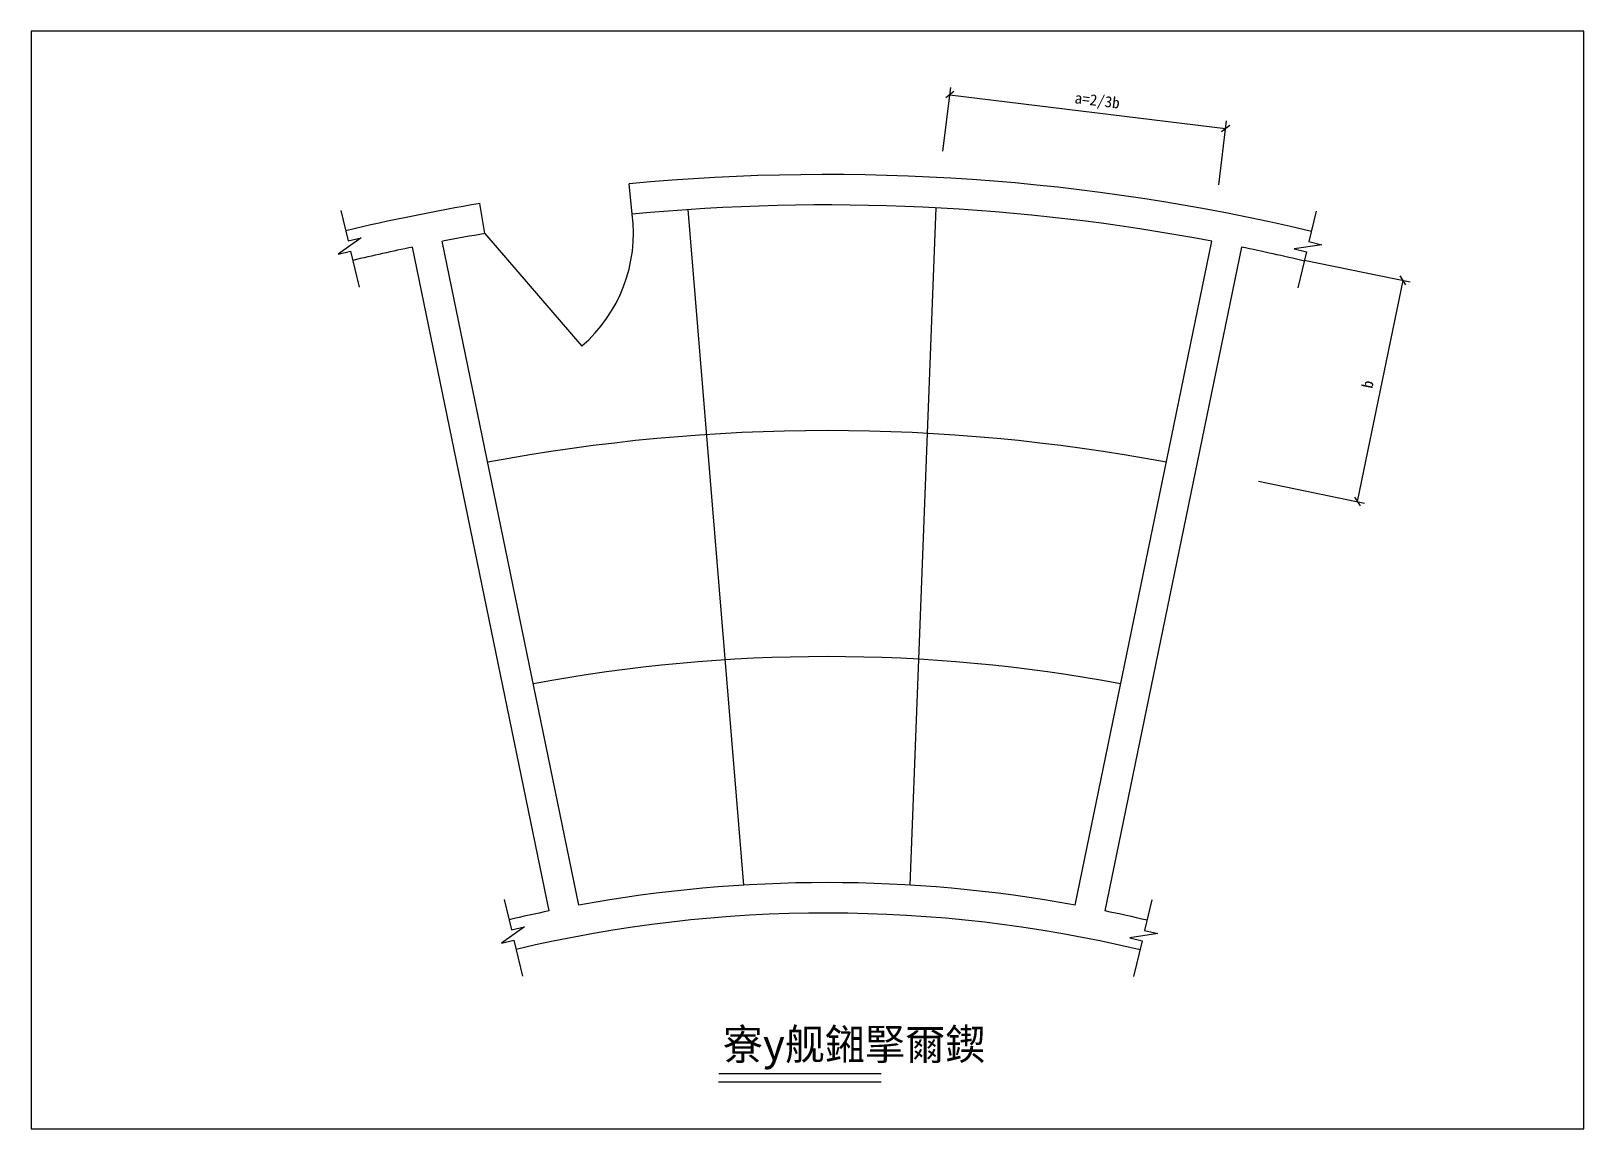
# Model space of a CAD drawing. Header units: metres. Extents: x 0 to 420, y 0 to 297.
import ezdxf

# ---------------------------------------------------------------- set-up
doc = ezdxf.new("R2010")
doc.units = ezdxf.units.M

# ---------------------------------------------------------------- blocks, each defined once
blk = doc.blocks.new('1')
blk.add_line((-0.5, -0.5), (0.5, 0.5))

msp = doc.modelspace()

# ---------------------------------------------------------------- linework, layer by layer
for p, q in [((246.62, 264.48), (248.73, 281.77)), ((248.49, 279.78), (323.08, 270.68)), ((321.21, 255.38), (323.32, 272.67)), ((162.57, 247.45), (161.79, 255.65)), ((122.77, 242.21), (121.4, 250.33)), ((192.81, 65.96), (177.71, 248.75)), ((237.76, 65.96), (244.77, 249.24)), ((148.18, 60.55), (111.21, 240.19)), ((122.77, 242.21), (148.97, 211.8)), ((282.39, 60.55), (319.37, 240.19)), ((140.1, 58.98), (103.14, 238.53)), ((290.48, 58.98), (327.44, 238.53)), ((344.33, 235.06), (372.99, 229.16)), ((371.03, 229.56), (358.71, 169.7)), ((332.01, 175.2), (360.66, 169.3)), ((185.9, 12.71), (229.95, 12.71)), ((186.01, 14.96), (229.95, 14.96))]:
    msp.add_line(p, q)
for points in [[(0, 0), (420, 0), (420, 297), (0, 297), (0, 0)], [(83.8, 248.49), (85.76, 240.23), (89.32, 241.07), (83.09, 236.65), (86.42, 237.44), (88.73, 227.71)], [(347.57, 248.31), (345.59, 240.04), (349.15, 239.19), (341.61, 238.05), (344.93, 237.26), (342.61, 227.52)], [(127.98, 62.1), (129.94, 53.83), (133.49, 54.68), (127.27, 50.26), (130.6, 51.05), (132.9, 41.31)], [(303.12, 61.98), (301.15, 53.71), (304.71, 52.86), (297.16, 51.72), (300.49, 50.93), (298.17, 41.2)]]:
    msp.add_lwpolyline(points)
for centre, radius, start, end in [((215.29, -306.29), 564.48, 76.58, 95.44), ((215.29, -306.29), 564.48, 99.57, 103.33), ((215.29, -306.29), 556.25, 79.22, 95.44), ((122.77, 242.21), 40.14, -49.25, 7.51), ((215.29, -306.29), 556.25, 99.57, 100.78), ((215.29, -306.29), 556.25, 101.63, 103.33), ((215.29, -306.29), 556.25, 76.58, 78.37), ((215.29, -306.29), 495.2, 79.32, 100.68), ((215.29, -306.29), 434.06, 79.46, 100.54), ((215.29, -306.29), 372.93, 79.63, 100.37), ((215.29, -306.29), 372.93, 101.63, 103.33), ((215.29, -306.29), 372.93, 76.58, 78.37), ((215.29, -306.29), 364.69, 76.58, 103.33)]:
    msp.add_arc(centre, radius, start, end)

# ---------------------------------------------------------------- block references
at = {"xscale": 2, "yscale": 2, "zscale": 2}
for p, rotation in [((248.49, 279.78), 173.04), ((323.08, 270.68), 353.04), ((371.03, 229.56), 78.37), ((358.71, 169.7), 258.37)]:
    msp.add_blockref('1', p, dxfattribs=dict(at, rotation=rotation))

# ---------------------------------------------------------------- texts
for s, rotation, p in [('a=2/3b', 353.04, (282.12, 277.49)), ('b', 78.37, (362.75, 200.14))]:
    msp.add_text(s, height=3, rotation=rotation).set_placement(p)
msp.add_text('寮у舰鎺掔爾鍥', height=8.34).set_placement((187.12, 18.71))

doc.saveas('drawing.dxf')
